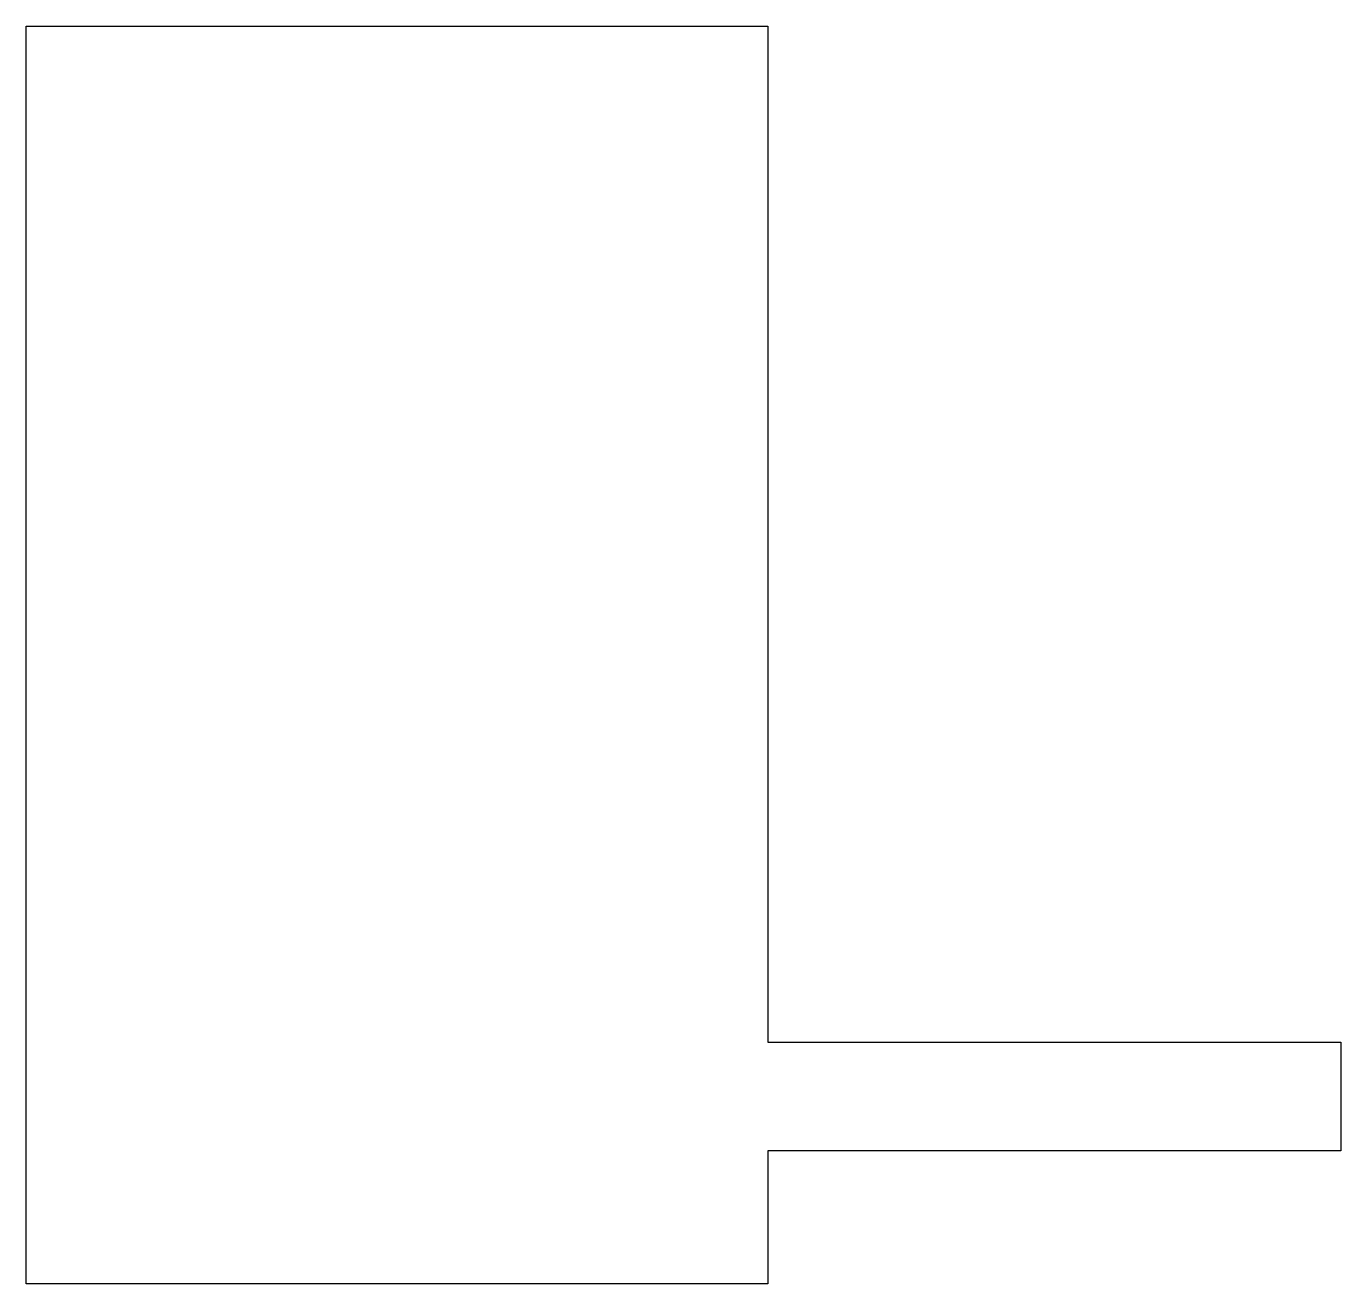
# Model space of a CAD drawing. Header units: millimetres. Extents: x -63.7 to -24.7, y -109.3 to -72.
import ezdxf

# ---------------------------------------------------------------- set-up
doc = ezdxf.new("R2010")
doc.units = ezdxf.units.MM
doc.layers.get('0').update_dxf_attribs({"linetype": 'CONTINUOUS'})

msp = doc.modelspace()

# ---------------------------------------------------------------- linework, layer by layer
msp.add_lwpolyline([(-41.683, -105.343), (-41.683, -109.281), (-63.683, -109.281), (-63.683, -71.981), (-41.683, -71.981), (-41.683, -100.503), (-41.683, -102.116), (-24.683, -102.116), (-24.683, -105.343)], close=True)

doc.saveas('drawing.dxf')
